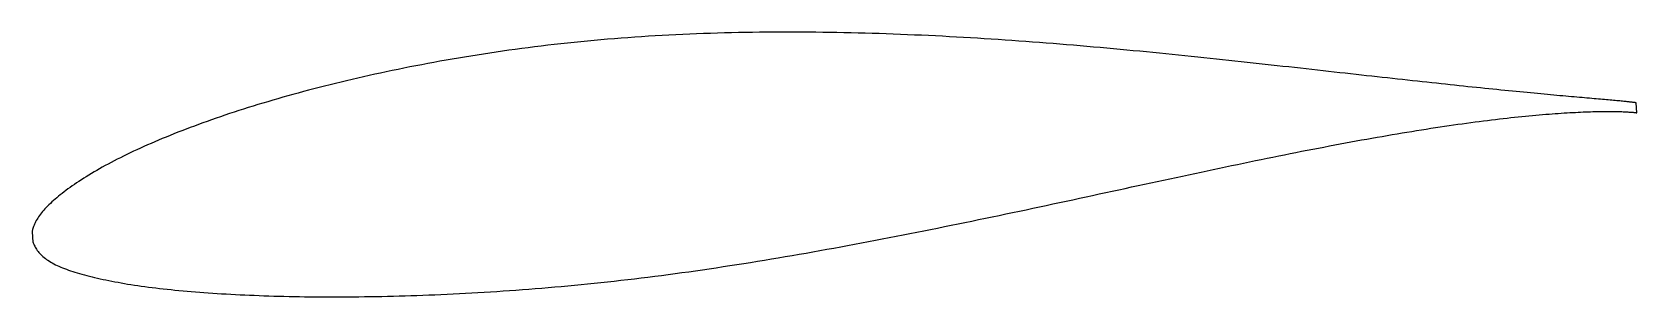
# Model space of a CAD drawing. Header units: metres. Extents: x -25 to 50.7, y -4.7 to 7.7.
import ezdxf

# ---------------------------------------------------------------- set-up
doc = ezdxf.new("R2010")
doc.units = ezdxf.units.M

msp = doc.modelspace()

# ---------------------------------------------------------------- linework, layer by layer
msp.add_lwpolyline([(50.706, 4.404), (50.704, 4.404), (50.7, 4.405), (50.692, 4.407), (50.682, 4.408), (50.669, 4.411), (50.653, 4.413), (50.633, 4.416), (50.612, 4.419), (50.587, 4.422), (50.559, 4.425), (50.528, 4.429), (50.494, 4.433), (50.458, 4.437), (50.418, 4.441), (50.376, 4.446), (50.331, 4.451), (50.283, 4.455), (50.232, 4.461), (50.178, 4.466), (50.121, 4.471), (50.061, 4.477), (49.999, 4.483), (49.933, 4.489), (49.865, 4.495), (49.794, 4.502), (49.72, 4.509), (49.643, 4.515), (49.563, 4.523), (49.481, 4.53), (49.396, 4.538), (49.308, 4.545), (49.217, 4.553), (49.123, 4.562), (49.026, 4.57), (48.927, 4.579), (48.825, 4.588), (48.72, 4.597), (48.612, 4.606), (48.502, 4.616), (48.388, 4.626), (48.272, 4.636), (48.154, 4.647), (48.032, 4.657), (47.908, 4.668), (47.781, 4.68), (47.652, 4.691), (47.519, 4.703), (47.384, 4.715), (47.247, 4.728), (47.106, 4.74), (46.963, 4.753), (46.818, 4.767), (46.669, 4.78), (46.519, 4.794), (46.365, 4.809), (46.209, 4.823), (46.05, 4.838), (45.889, 4.853), (45.725, 4.869), (45.559, 4.885), (45.39, 4.901), (45.219, 4.918), (45.045, 4.935), (44.868, 4.952), (44.689, 4.969), (44.508, 4.988), (44.324, 5.006), (44.137, 5.025), (43.949, 5.044), (43.757, 5.063), (43.564, 5.083), (43.368, 5.103), (43.169, 5.124), (42.969, 5.144), (42.766, 5.165), (42.56, 5.187), (42.352, 5.209), (42.142, 5.231), (41.93, 5.253), (41.715, 5.276), (41.499, 5.299), (41.279, 5.323), (41.058, 5.346), (40.835, 5.371), (40.609, 5.395), (40.381, 5.42), (40.151, 5.445), (39.919, 5.47), (39.685, 5.496), (39.448, 5.521), (39.21, 5.548), (38.969, 5.574), (38.727, 5.601), (38.482, 5.628), (38.236, 5.655), (37.987, 5.683), (37.737, 5.711), (37.485, 5.739), (37.23, 5.767), (36.974, 5.796), (36.716, 5.825), (36.456, 5.854), (36.194, 5.883), (35.93, 5.912), (35.665, 5.942), (35.398, 5.972), (35.128, 6.002), (34.858, 6.033), (34.585, 6.063), (34.311, 6.093), (34.035, 6.124), (33.758, 6.155), (33.478, 6.186), (33.198, 6.217), (32.915, 6.247), (32.632, 6.278), (32.346, 6.309), (32.059, 6.341), (31.771, 6.372), (31.481, 6.403), (31.189, 6.434), (30.897, 6.465), (30.602, 6.496), (30.307, 6.527), (30.01, 6.558), (29.711, 6.589), (29.412, 6.62), (29.111, 6.651), (28.809, 6.681), (28.505, 6.712), (28.201, 6.742), (27.895, 6.772), (27.588, 6.802), (27.28, 6.832), (26.971, 6.862), (26.66, 6.891), (26.349, 6.92), (26.037, 6.949), (25.723, 6.977), (25.409, 7.006), (25.093, 7.034), (24.777, 7.061), (24.46, 7.088), (24.142, 7.115), (23.823, 7.142), (23.503, 7.168), (23.182, 7.194), (22.861, 7.22), (22.539, 7.245), (22.216, 7.269), (21.892, 7.293), (21.568, 7.317), (21.243, 7.34), (20.917, 7.362), (20.591, 7.384), (20.264, 7.406), (19.936, 7.427), (19.609, 7.447), (19.28, 7.467), (18.951, 7.486), (18.622, 7.504), (18.292, 7.522), (17.962, 7.54), (17.631, 7.556), (17.3, 7.572), (16.969, 7.588), (16.638, 7.602), (16.306, 7.616), (15.974, 7.63), (15.641, 7.642), (15.309, 7.654), (14.976, 7.666), (14.643, 7.676), (14.311, 7.686), (13.978, 7.694), (13.645, 7.702), (13.312, 7.71), (12.978, 7.716), (12.645, 7.722), (12.312, 7.727), (11.979, 7.731), (11.647, 7.734), (11.314, 7.736), (10.981, 7.737), (10.649, 7.738), (10.317, 7.737), (9.985, 7.736), (9.653, 7.733), (9.322, 7.73), (8.991, 7.726), (8.66, 7.72), (8.329, 7.714), (7.999, 7.707), (7.67, 7.699), (7.34, 7.69), (7.012, 7.679), (6.683, 7.668), (6.356, 7.656), (6.029, 7.643), (5.702, 7.628), (5.376, 7.613), (5.051, 7.596), (4.726, 7.579), (4.402, 7.56), (4.078, 7.54), (3.756, 7.519), (3.434, 7.498), (3.113, 7.475), (2.792, 7.45), (2.473, 7.425), (2.154, 7.399), (1.836, 7.372), (1.519, 7.344), (1.203, 7.314), (0.888, 7.284), (0.574, 7.252), (0.261, 7.219), (-0.051, 7.186), (-0.362, 7.151), (-0.673, 7.115), (-0.982, 7.078), (-1.289, 7.04), (-1.596, 7.002), (-1.902, 6.962), (-2.206, 6.921), (-2.509, 6.879), (-2.811, 6.836), (-3.112, 6.793), (-3.412, 6.748), (-3.71, 6.702), (-4.007, 6.656), (-4.303, 6.609), (-4.597, 6.561), (-4.89, 6.512), (-5.181, 6.462), (-5.471, 6.411), (-5.76, 6.36), (-6.047, 6.308), (-6.333, 6.255), (-6.618, 6.202), (-6.9, 6.148), (-7.182, 6.093), (-7.461, 6.037), (-7.739, 5.981), (-8.016, 5.924), (-8.291, 5.867), (-8.564, 5.809), (-8.836, 5.75), (-9.106, 5.69), (-9.374, 5.63), (-9.641, 5.57), (-9.905, 5.509), (-10.168, 5.447), (-10.43, 5.384), (-10.689, 5.321), (-10.947, 5.258), (-11.203, 5.194), (-11.457, 5.129), (-11.709, 5.064), (-11.959, 4.999), (-12.208, 4.933), (-12.454, 4.866), (-12.698, 4.799), (-12.941, 4.731), (-13.181, 4.664), (-13.42, 4.595), (-13.656, 4.526), (-13.891, 4.457), (-14.123, 4.388), (-14.354, 4.318), (-14.582, 4.248), (-14.808, 4.177), (-15.032, 4.106), (-15.254, 4.035), (-15.474, 3.963), (-15.692, 3.892), (-15.907, 3.82), (-16.12, 3.747), (-16.331, 3.675), (-16.54, 3.602), (-16.747, 3.529), (-16.951, 3.456), (-17.153, 3.383), (-17.353, 3.309), (-17.55, 3.235), (-17.746, 3.161), (-17.938, 3.087), (-18.129, 3.013), (-18.317, 2.939), (-18.503, 2.864), (-18.686, 2.79), (-18.867, 2.715), (-19.046, 2.64), (-19.222, 2.566), (-19.395, 2.49), (-19.566, 2.416), (-19.735, 2.341), (-19.902, 2.266), (-20.065, 2.191), (-20.227, 2.116), (-20.385, 2.04), (-20.542, 1.965), (-20.695, 1.89), (-20.846, 1.815), (-20.995, 1.74), (-21.141, 1.665), (-21.284, 1.59), (-21.425, 1.515), (-21.564, 1.44), (-21.699, 1.365), (-21.832, 1.29), (-21.962, 1.215), (-22.09, 1.141), (-22.215, 1.066), (-22.338, 0.992), (-22.457, 0.918), (-22.575, 0.845), (-22.689, 0.771), (-22.801, 0.699), (-22.91, 0.626), (-23.016, 0.554), (-23.12, 0.482), (-23.221, 0.411), (-23.319, 0.341), (-23.414, 0.27), (-23.507, 0.201), (-23.597, 0.132), (-23.685, 0.063), (-23.769, -0.005), (-23.851, -0.073), (-23.93, -0.14), (-24.007, -0.206), (-24.08, -0.272), (-24.151, -0.338), (-24.219, -0.403), (-24.284, -0.468), (-24.346, -0.533), (-24.406, -0.597), (-24.462, -0.66), (-24.516, -0.723), (-24.567, -0.786), (-24.616, -0.848), (-24.661, -0.91), (-24.704, -0.971), (-24.744, -1.031), (-24.781, -1.091), (-24.815, -1.15), (-24.846, -1.208), (-24.875, -1.265), (-24.9, -1.32), (-24.923, -1.374), (-24.944, -1.427), (-24.961, -1.477), (-24.976, -1.524), (-24.988, -1.569), (-24.998, -1.608), (-25.005, -1.642), (-25.011, -1.668), (-25.013, -1.685), (-24.974, -2.169), (-24.973, -2.173), (-24.967, -2.184), (-24.959, -2.202), (-24.946, -2.229), (-24.93, -2.265), (-24.911, -2.308), (-24.888, -2.354), (-24.862, -2.403), (-24.833, -2.454), (-24.801, -2.504), (-24.767, -2.555), (-24.729, -2.605), (-24.689, -2.655), (-24.645, -2.705), (-24.599, -2.753), (-24.551, -2.801), (-24.499, -2.848), (-24.444, -2.894), (-24.387, -2.939), (-24.327, -2.983), (-24.264, -3.026), (-24.199, -3.069), (-24.13, -3.111), (-24.059, -3.151), (-23.985, -3.191), (-23.909, -3.231), (-23.829, -3.269), (-23.747, -3.307), (-23.662, -3.343), (-23.574, -3.38), (-23.484, -3.415), (-23.391, -3.45), (-23.295, -3.484), (-23.196, -3.518), (-23.095, -3.552), (-22.99, -3.584), (-22.884, -3.617), (-22.774, -3.649), (-22.662, -3.681), (-22.547, -3.712), (-22.429, -3.743), (-22.308, -3.774), (-22.185, -3.805), (-22.06, -3.835), (-21.931, -3.865), (-21.8, -3.894), (-21.666, -3.924), (-21.53, -3.953), (-21.391, -3.981), (-21.249, -4.009), (-21.105, -4.037), (-20.958, -4.064), (-20.809, -4.091), (-20.657, -4.117), (-20.503, -4.143), (-20.346, -4.168), (-20.186, -4.192), (-20.024, -4.216), (-19.86, -4.24), (-19.693, -4.263), (-19.523, -4.285), (-19.351, -4.307), (-19.177, -4.328), (-19, -4.349), (-18.821, -4.369), (-18.639, -4.389), (-18.456, -4.408), (-18.269, -4.427), (-18.08, -4.446), (-17.889, -4.463), (-17.696, -4.48), (-17.5, -4.497), (-17.302, -4.513), (-17.102, -4.529), (-16.899, -4.545), (-16.694, -4.559), (-16.487, -4.573), (-16.278, -4.587), (-16.066, -4.6), (-15.853, -4.613), (-15.637, -4.625), (-15.419, -4.636), (-15.198, -4.647), (-14.976, -4.658), (-14.752, -4.668), (-14.525, -4.677), (-14.296, -4.686), (-14.066, -4.694), (-13.833, -4.702), (-13.598, -4.709), (-13.361, -4.716), (-13.123, -4.722), (-12.882, -4.727), (-12.639, -4.732), (-12.395, -4.737), (-12.148, -4.741), (-11.9, -4.744), (-11.649, -4.746), (-11.397, -4.748), (-11.143, -4.749), (-10.887, -4.75), (-10.63, -4.75), (-10.371, -4.749), (-10.109, -4.748), (-9.847, -4.746), (-9.582, -4.743), (-9.316, -4.74), (-9.048, -4.736), (-8.778, -4.731), (-8.507, -4.726), (-8.234, -4.72), (-7.96, -4.713), (-7.684, -4.705), (-7.407, -4.697), (-7.128, -4.689), (-6.847, -4.679), (-6.565, -4.669), (-6.282, -4.658), (-5.997, -4.646), (-5.711, -4.634), (-5.423, -4.621), (-5.134, -4.608), (-4.843, -4.593), (-4.552, -4.578), (-4.259, -4.563), (-3.964, -4.546), (-3.669, -4.529), (-3.372, -4.511), (-3.074, -4.492), (-2.775, -4.472), (-2.474, -4.451), (-2.173, -4.43), (-1.87, -4.408), (-1.567, -4.385), (-1.262, -4.361), (-0.956, -4.336), (-0.649, -4.311), (-0.342, -4.284), (-0.033, -4.256), (0.277, -4.228), (0.588, -4.199), (0.899, -4.169), (1.211, -4.137), (1.525, -4.105), (1.839, -4.072), (2.153, -4.039), (2.469, -4.004), (2.785, -3.968), (3.102, -3.931), (3.42, -3.893), (3.739, -3.855), (4.058, -3.816), (4.377, -3.776), (4.698, -3.734), (5.019, -3.692), (5.34, -3.65), (5.662, -3.606), (5.985, -3.561), (6.307, -3.515), (6.631, -3.469), (6.955, -3.422), (7.279, -3.374), (7.604, -3.325), (7.929, -3.275), (8.254, -3.225), (8.58, -3.174), (8.906, -3.122), (9.232, -3.069), (9.558, -3.016), (9.885, -2.962), (10.212, -2.908), (10.539, -2.852), (10.866, -2.796), (11.194, -2.74), (11.521, -2.683), (11.849, -2.625), (12.176, -2.566), (12.504, -2.507), (12.831, -2.448), (13.159, -2.388), (13.487, -2.328), (13.814, -2.267), (14.141, -2.205), (14.469, -2.143), (14.796, -2.081), (15.123, -2.018), (15.45, -1.955), (15.776, -1.892), (16.103, -1.828), (16.429, -1.764), (16.755, -1.699), (17.08, -1.634), (17.405, -1.569), (17.73, -1.504), (18.055, -1.438), (18.379, -1.373), (18.702, -1.307), (19.025, -1.24), (19.348, -1.174), (19.67, -1.107), (19.992, -1.041), (20.313, -0.974), (20.634, -0.906), (20.954, -0.839), (21.273, -0.772), (21.592, -0.705), (21.91, -0.637), (22.228, -0.57), (22.544, -0.502), (22.86, -0.435), (23.176, -0.367), (23.49, -0.3), (23.804, -0.233), (24.117, -0.165), (24.429, -0.098), (24.74, -0.031), (25.05, 0.036), (25.36, 0.103), (25.668, 0.17), (25.975, 0.236), (26.282, 0.303), (26.587, 0.369), (26.892, 0.434), (27.195, 0.5), (27.498, 0.565), (27.799, 0.63), (28.099, 0.695), (28.398, 0.759), (28.696, 0.823), (28.993, 0.887), (29.289, 0.95), (29.583, 1.013), (29.876, 1.075), (30.168, 1.138), (30.458, 1.199), (30.748, 1.261), (31.035, 1.321), (31.322, 1.381), (31.607, 1.441), (31.891, 1.5), (32.173, 1.559), (32.454, 1.617), (32.734, 1.675), (33.012, 1.732), (33.289, 1.788), (33.564, 1.844), (33.837, 1.9), (34.109, 1.954), (34.38, 2.009), (34.648, 2.062), (34.916, 2.115), (35.181, 2.167), (35.445, 2.218), (35.707, 2.269), (35.968, 2.319), (36.227, 2.369), (36.484, 2.417), (36.739, 2.465), (36.993, 2.513), (37.245, 2.559), (37.495, 2.605), (37.743, 2.65), (37.989, 2.694), (38.234, 2.738), (38.477, 2.78), (38.717, 2.822), (38.956, 2.863), (39.193, 2.904), (39.428, 2.944), (39.661, 2.983), (39.892, 3.021), (40.121, 3.058), (40.348, 3.095), (40.573, 3.13), (40.796, 3.166), (41.016, 3.2), (41.235, 3.233), (41.452, 3.266), (41.666, 3.298), (41.878, 3.329), (42.088, 3.359), (42.296, 3.389), (42.502, 3.418), (42.706, 3.446), (42.907, 3.473), (43.106, 3.499), (43.303, 3.525), (43.498, 3.55), (43.69, 3.574), (43.88, 3.598), (44.068, 3.621), (44.253, 3.643), (44.436, 3.664), (44.617, 3.684), (44.795, 3.704), (44.971, 3.723), (45.144, 3.741), (45.316, 3.758), (45.484, 3.775), (45.65, 3.791), (45.814, 3.807), (45.975, 3.821), (46.134, 3.836), (46.291, 3.849), (46.444, 3.861), (46.596, 3.873), (46.744, 3.885), (46.891, 3.896), (47.034, 3.906), (47.175, 3.915), (47.314, 3.924), (47.45, 3.933), (47.583, 3.941), (47.714, 3.948), (47.842, 3.954), (47.967, 3.96), (48.09, 3.966), (48.21, 3.971), (48.328, 3.976), (48.442, 3.98), (48.555, 3.983), (48.664, 3.987), (48.771, 3.989), (48.875, 3.992), (48.976, 3.994), (49.074, 3.995), (49.17, 3.996), (49.263, 3.997), (49.353, 3.997), (49.441, 3.997), (49.526, 3.997), (49.608, 3.996), (49.687, 3.996), (49.763, 3.994), (49.837, 3.993), (49.907, 3.991), (49.975, 3.989), (50.04, 3.987), (50.102, 3.985), (50.162, 3.982), (50.218, 3.979), (50.272, 3.976), (50.323, 3.974), (50.371, 3.97), (50.416, 3.967), (50.458, 3.964), (50.498, 3.961), (50.534, 3.958), (50.568, 3.955), (50.598, 3.952), (50.626, 3.948), (50.651, 3.946), (50.673, 3.943), (50.692, 3.94), (50.708, 3.938), (50.722, 3.936), (50.732, 3.934), (50.739, 3.932), (50.744, 3.931), (50.745, 3.931)], close=True)

doc.saveas('drawing.dxf')
